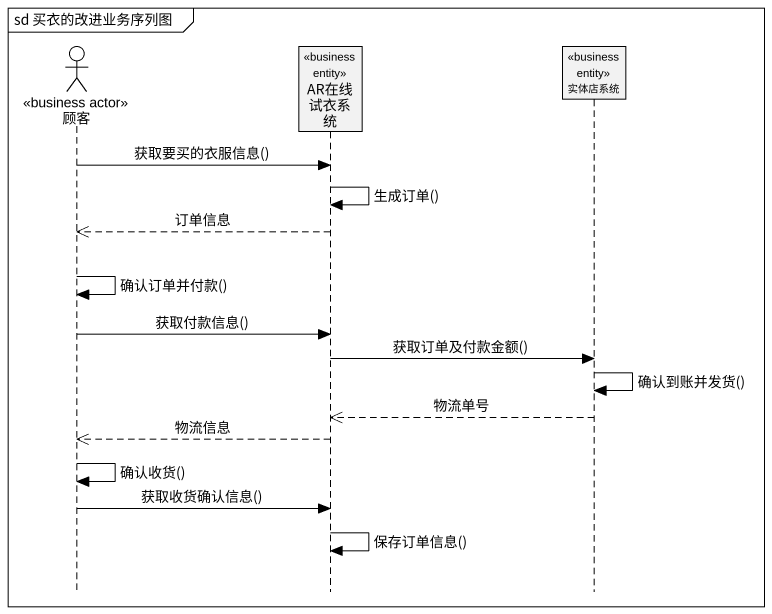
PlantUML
@startuml
mainframe sd 买衣的改进业务序列图
hide footbox
actor 顾客 <<business actor>>
participant AR在线试衣系统 <<business entity>>
participant 实体店系统 <<business entity>>

顾客 -> AR在线试衣系统 : 获取要买的衣服信息()
AR在线试衣系统 -> AR在线试衣系统 : 生成订单()
AR在线试衣系统 -->> 顾客 : 订单信息
顾客 -> 顾客 : 确认订单并付款()
顾客 -> AR在线试衣系统 : 获取付款信息()
AR在线试衣系统 -> 实体店系统 : 获取订单及付款金额()
实体店系统 -> 实体店系统 : 确认到账并发货()
实体店系统 -->> AR在线试衣系统 : 物流单号
AR在线试衣系统 -->> 顾客 : 物流信息
顾客 -> 顾客 : 确认收货()
顾客 -> AR在线试衣系统 : 获取收货确认信息()
AR在线试衣系统 -> AR在线试衣系统 : 保存订单信息()
@enduml
